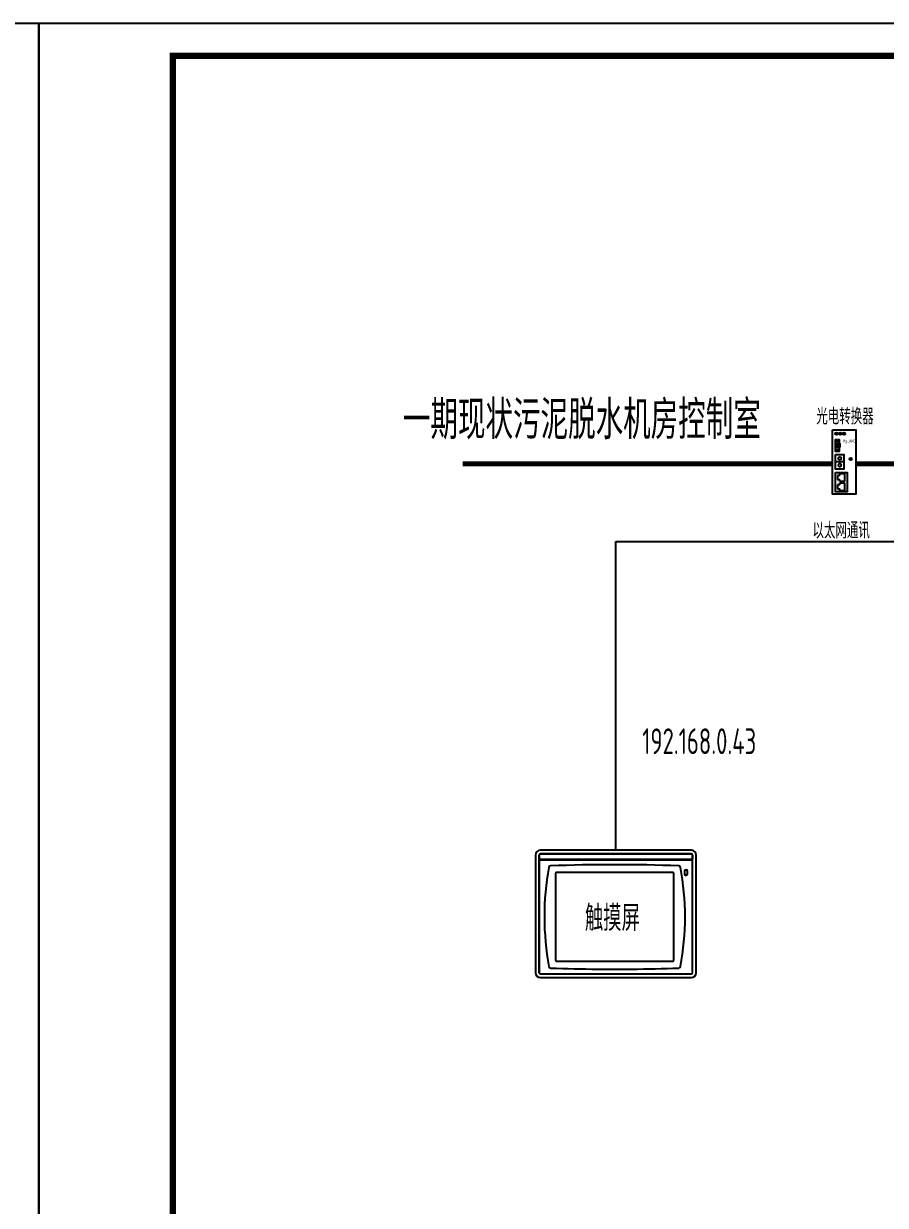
# Model space of a CAD drawing. Header units: millimetres. Extents: x 30557 to 235556, y -116603 to -73383.
# Drawn here: x 167086 to 168424, y -75218 to -73383 of the extents above; entities that cross this region are included whole.
import ezdxf

# ---------------------------------------------------------------- set-up
doc = ezdxf.new("R2010")
doc.units = ezdxf.units.MM
doc.layers.add('1', color=3, linetype='Continuous')
doc.layers.add('DRAW', color=7, linetype='Continuous')
doc.layers.add('_Drawing', color=7, linetype='Continuous', lineweight=25)
doc.styles.add('supcon', font='sceie.shx', dxfattribs={"width": 0.75, "height": 40, "bigfont": 'sceic.shx'})

# ---------------------------------------------------------------- blocks, each defined once
blk = doc.blocks.new('supcon图框')
at = {"linetype": 'Continuous'}
for p, q in [((6145.7, 4361.7), (1987.7, 4361.7)), ((1987.7, 4361.7), (1987.7, 1421.7)), ((6145.7, 1421.7), (6145.7, 4361.7))]:
    blk.add_line(p, q, dxfattribs=at)
at = {"linetype": 'Continuous', "const_width": 10}
blk.add_lwpolyline([(2195.7, 4311.7), (6095.7, 4311.7), (6095.7, 1471.7), (2195.7, 1471.7)], close=True, dxfattribs=at)
blk = doc.blocks.new('触摸屏')
at = {"color": 7, "linetype": 'Continuous'}
for p, q in [((-9223.3, 872.5), (-9223.3, 720.4)), ((-9218.6, 720.4), (-9218.6, 872.5)), ((-9218.6, 872.5), (-9218.6, 867.7)), ((-9218.4, 872.5), (-9218.4, 867.7)), ((-9021.7, 878.8), (-9217, 878.8)), ((-9217, 874.1), (-9021.7, 874.1)), ((-9021.7, 874.1), (-9217, 874.1)), ((-9021.7, 873.9), (-9217, 873.9)), ((-9020.3, 867.7), (-9020.3, 872.5)), ((-9020.1, 872.5), (-9020.1, 867.7)), ((-9020.1, 720.4), (-9020.1, 872.5)), ((-9015.4, 720.4), (-9015.4, 872.5)), ((-9218.6, 865.8), (-9218.6, 720.4)), ((-9218.4, 865.8), (-9218.4, 720.4)), ((-9218, 867.3), (-9020.7, 867.3)), ((-9020.7, 867.1), (-9218, 867.1)), ((-9020.7, 867.1), (-9218, 867.1)), ((-9218, 866.4), (-9020.7, 866.4)), ((-9218, 866.4), (-9020.7, 866.4)), ((-9020.7, 866.2), (-9218, 866.2)), ((-9020.3, 720.4), (-9020.3, 865.8)), ((-9020.1, 720.4), (-9020.1, 865.8)), ((-9197.3, 848.8), (-9197.3, 736.4)), ((-9045.7, 850), (-9196.1, 850)), ((-9044.5, 736.4), (-9044.5, 848.8)), ((-9196.1, 735.2), (-9045.7, 735.2)), ((-9217, 719), (-9021.7, 719)), ((-9142.9, 725), (-9098.8, 725)), ((-9217, 718.8), (-9021.7, 718.8)), ((-9217, 718.8), (-9021.7, 718.8)), ((-9217, 714.1), (-9021.7, 714.1))]:
    blk.add_line(p, q, dxfattribs=at)
at = {"color": 4, "linetype": 'Continuous'}
for p, q in [((-9030.5, 851.7), (-9030.5, 848.2)), ((-9026.7, 848.2), (-9026.7, 851.7))]:
    blk.add_line(p, q, dxfattribs=at)
at = {"color": 7, "linetype": 'Continuous'}
for centre, radius, start, end in [((-9217, 872.5), 6.35, 90, 180), ((-9217, 872.5), 1.65, 90, 180), ((-9217, 872.5), 1.65, 90, 180), ((-9217, 872.5), 1.4, 90, 180), ((-9021.7, 872.5), 6.35, 0, 90), ((-9021.7, 872.5), 1.65, 0, 90), ((-9021.7, 872.5), 1.65, 0, 90), ((-9021.7, 872.5), 1.4, 0, 90), ((-9218, 867.7), 0.635, 180, 270), ((-9218, 867.7), 0.632, 180, 270), ((-9218, 865.8), 0.629, 90, 180), ((-9218, 865.8), 0.635, 90, 180), ((-9218, 867.7), 0.381, 180, 270), ((-9218, 865.8), 0.381, 90, 180), ((-8856.3, 793.4), 355.6, 169.7483, 190.5371), ((-9203.9, 856.3), 2.41, 92.1426, 169.7483), ((-9120.9, -1362.3), 2222.5, 87.8605, 92.1426), ((-9038, 856.3), 2.41, 10.3941, 87.8605), ((-9385.4, 792.6), 355.6, 349.6059, 10.3941), ((-9020.7, 867.7), 0.381, 270, 0), ((-9020.7, 867.7), 0.632, 270, 0), ((-9020.7, 867.7), 0.635, 270, 0), ((-9020.7, 865.8), 0.635, 0, 90), ((-9020.7, 865.8), 0.629, 0, 90), ((-9020.7, 865.8), 0.381, 0, 90), ((-9196.1, 848.8), 1.18, 90, 180), ((-9045.7, 848.8), 1.18, 0, 90), ((-9196.1, 736.4), 1.18, 180, 270), ((-9045.7, 736.4), 1.18, 270, 0), ((-9217, 720.4), 6.35, 180, 270), ((-9217, 720.4), 1.64, 180, 270), ((-9217, 720.4), 1.65, 180, 270), ((-9217, 720.4), 1.4, 180, 270), ((-9203.6, 728.8), 2.41, 190.5371, 267.8656), ((-9120.9, 2947.4), 2222.5, 267.8656, 269.4319), ((-9120.9, 2947.4), 2222.5, 270.5681, 272.1395), ((-9038, 728.8), 2.41, 272.1395, 349.6059), ((-9021.7, 720.4), 1.4, 270, 0), ((-9021.7, 720.4), 6.35, 270, 0), ((-9021.7, 720.4), 1.64, 270, 0), ((-9021.7, 720.4), 1.65, 270, 0)]:
    blk.add_arc(centre, radius, start, end, dxfattribs=at)
at = {"color": 4, "linetype": 'Continuous'}
for centre, start, end in [((-9028.6, 851.7), 0, 180), ((-9028.6, 848.2), 180, 0)]:
    blk.add_arc(centre, 1.91, start, end, dxfattribs=at)

msp = doc.modelspace()

# ---------------------------------------------------------------- linework, layer by layer
for p, q in [((168352.6, -74084.8), (168349.2, -74084.8)), ((168349.2, -74084.8), (168349.2, -74091)), ((168349.2, -74091), (168352.6, -74091)), ((168352.6, -74081.8), (168360.3, -74081.8)), ((168352.6, -74084.8), (168352.6, -74081.8)), ((168352.6, -74094.1), (168352.6, -74091)), ((168360.3, -74094.1), (168352.6, -74094.1)), ((168352.6, -74096.3), (168360.3, -74096.3)), ((168352.6, -74099.3), (168352.6, -74096.3)), ((168360.3, -74081.8), (168360.3, -74094.1)), ((168360.3, -74096.3), (168360.3, -74108.6)), ((168352.6, -74099.3), (168349.2, -74099.3)), ((168349.2, -74099.3), (168349.2, -74105.5)), ((168349.2, -74105.5), (168352.6, -74105.5)), ((168352.6, -74108.6), (168352.6, -74105.5)), ((168360.3, -74108.6), (168352.6, -74108.6))]:
    msp.add_line(p, q)
at = {"color": 3}
for p, q in [((168005.1, -74666.9), (168005.1, -74187.1)), ((168005.1, -74187.1), (168523.8, -74187.1))]:
    msp.add_line(p, q, dxfattribs=at)
for points in [[(168341.6, -74013.9), (168377.6, -74013.9), (168377.6, -74113.9), (168341.6, -74113.9)], [(168341.6, -74013.9), (168377.6, -74013.9), (168377.6, -74113.9), (168341.6, -74113.9)], [(168347.5, -74035.2), (168352.6, -74035.2), (168352.6, -74037.1), (168347.5, -74037.1)], [(168347.5, -74037.1), (168352.6, -74037.1), (168352.6, -74039.1), (168347.5, -74039.1)], [(168347.5, -74039.1), (168352.6, -74039.1), (168352.6, -74041), (168347.5, -74041)], [(168346.3, -74052.3), (168358.9, -74052.3), (168358.9, -74075.1), (168346.3, -74075.1)], [(168346.3, -74052.3), (168358.9, -74052.3), (168358.9, -74063.7), (168346.3, -74063.7)], [(168346.3, -74080), (168364.4, -74080), (168364.4, -74110.3), (168346.3, -74110.3)]]:
    msp.add_lwpolyline(points, close=True)
msp.add_lwpolyline([(168352, -74041), (168352, -74047.5), (168346.3, -74047.5), (168346.3, -74028.8), (168352, -74028.8), (168352, -74035.2)])
at = {"color": 4}
msp.add_lwpolyline([(168341.6, -74066.7, 7.5, 7.5, 0), (167767, -74066.7, 0, 0, 0)], format="xyseb", dxfattribs=at)
at = {"color": 30}
msp.add_lwpolyline([(168521.6, -74066.7, 7.5, 7.5, 0), (168377.6, -74066.7, 7.5, 7.5, 0)], format="xyseb", dxfattribs=at)
for centre, radius in [((168347.6, -74019.8), 1.98), ((168353.5, -74019.8), 1.98), ((168359.2, -74019.8), 1.98), ((168349.1, -74031.3), 1.25), ((168349.1, -74044.9), 1.25), ((168352.8, -74058), 2.42), ((168369.7, -74059.1), 1.96), ((168352.8, -74068.8), 2.42)]:
    msp.add_circle(centre, radius)

# ---------------------------------------------------------------- block references
for p in [(160963.6, -77744.7), (165121.6, -77744.7)]:
    msp.add_blockref('supcon图框', p)
at = {"color": 252, "xscale": 1.2, "yscale": 1.2, "zscale": 1.2}
msp.add_blockref('触摸屏', (178948.3, -75721.5), dxfattribs=at)

# ---------------------------------------------------------------- texts
at = {"layer": '1', "color": 3, "style": 'supcon', "width": 0.75}
msp.add_text('一期现状污泥脱水机房控制室', height=60, dxfattribs=at).set_placement((167674.4, -74028.4, -1631.2))
at = {"layer": '_Drawing', "style": 'supcon', "width": 0.75}
msp.add_text('KyLAND', height=5, dxfattribs=at).set_placement((168358.3, -74033.7))
at = {"layer": 'DRAW', "color": 3, "linetype": 'Continuous', "style": 'supcon', "width": 0.75}
for s, height, p in [('光电转换器', 25, (168316.3, -74005.6)), ('以太网通讯', 25, (168310.4, -74182.7)), ('触摸屏', 40, (167957, -74792.2))]:
    msp.add_text(s, height=height, dxfattribs=at).set_placement(p)
at = {"layer": 'DRAW', "color": 1, "linetype": 'Continuous', "style": 'supcon', "width": 0.75}
msp.add_text('192.168.0.43', height=40, dxfattribs=at).set_placement((168046, -74517.5))

doc.saveas('drawing.dxf')
